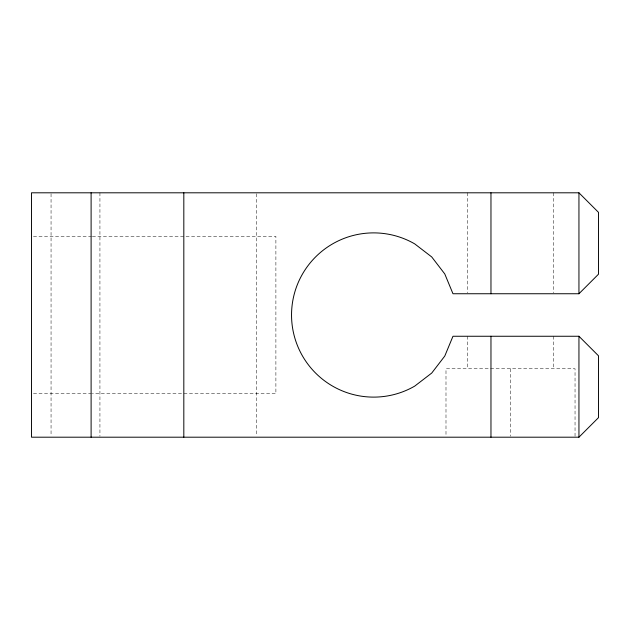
<?xml version="1.0" encoding="UTF-8"?>
<svg xmlns="http://www.w3.org/2000/svg" width="630" height="630" viewBox="0 0 630 630"><rect width="100%" height="100%" fill="white"/><g stroke="black" fill="none" stroke-linecap="round" stroke-linejoin="round"><path stroke-width="0.47" stroke-dasharray="3.15 2.36" d="M33.461 236.305L91.374 236.305M92.35 236.305L275.893 236.305L275.893 393.695L92.35 393.695M33.461 393.695L91.374 393.695M575.04 436.22L575.04 368.77L445.993 368.77L445.993 436.22M553.534 192.804L553.534 292.769M553.534 336.255L553.534 368.77M510.52 368.77L510.52 436.22M467.507 192.804L467.507 292.769M467.507 336.255L467.507 368.77M256.347 193.78L256.347 436.22M99.934 192.804L99.934 436.22M51.054 193.78L51.054 436.22"/><path stroke-width="0.94" d="M578.946 293.745L598.5 274.192L598.5 212.357L578.946 192.804L31.5 192.804L31.5 437.196L578.946 437.196L598.5 417.643L598.5 355.808L578.946 336.255L452.978 336.255L444.772 356.06L431.723 373.062L414.713 386.119A82.12 82.12 0 0 1 291.54 315A82.12 82.12 0 0 1 414.713 243.881L431.723 256.938L444.772 273.94L452.978 293.745L578.946 293.745L578.946 192.804M578.946 336.255L578.946 437.196M490.967 192.804L490.967 293.745M490.967 336.255L490.967 437.196M183.818 192.804L183.818 437.196M91.106 192.804L91.106 437.196"/></g></svg>
